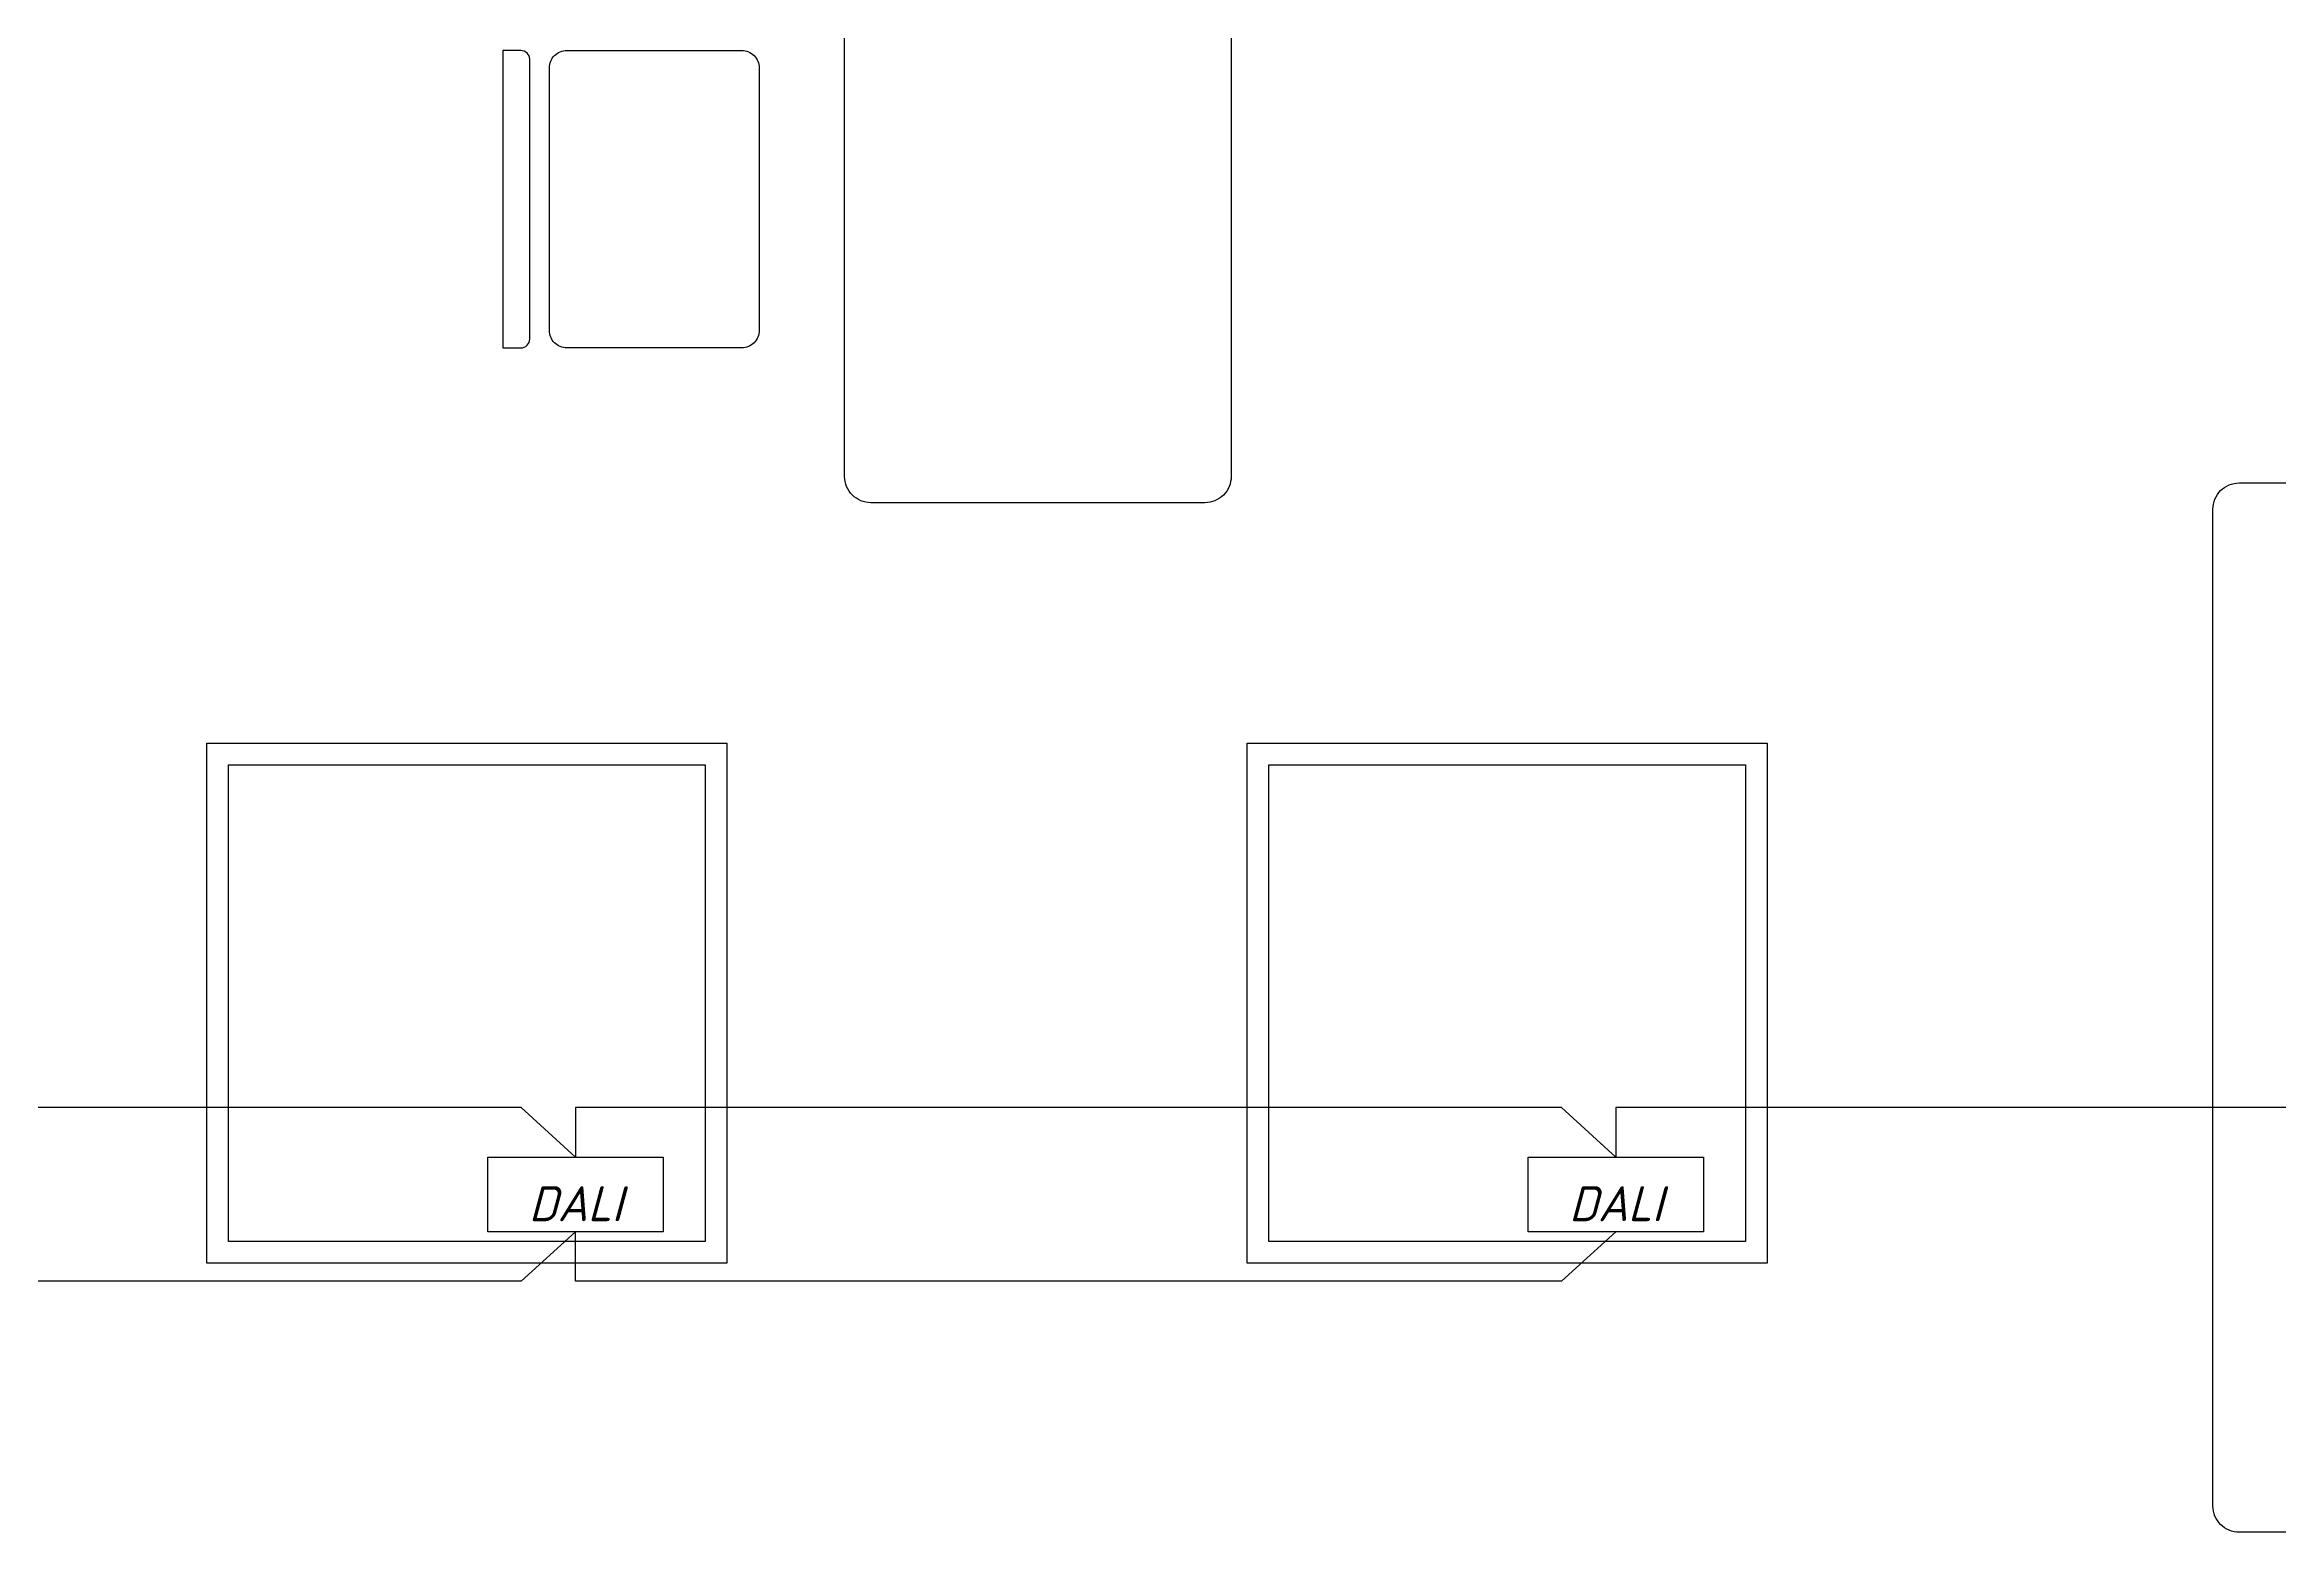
# Model space of a CAD drawing. Header units: millimetres. Extents: x -4896 to 62463, y -11301 to 6998.
# Drawn here: x 49303 to 51859, y 626 to 2327 of the extents above; entities that cross this region are included whole.
import ezdxf

# ---------------------------------------------------------------- set-up
doc = ezdxf.new("R2010")
doc.units = ezdxf.units.MM
doc.layers.add('Рамка', color=250, linetype='Continuous')
doc.styles.add('Мой новый', font='isocpeur.ttf', dxfattribs={"width": 0.955, "oblique": 15})

# ---------------------------------------------------------------- blocks, each defined once
blk = doc.blocks.new('DALI_CF')
at = {"layer": 'Рамка', "color": 215, "true_color": 0xa953a0}
blk.add_lwpolyline([(-100.2, 42.7), (100.2, 42.7), (100.2, -42.7), (-100.2, -42.7)], close=True, dxfattribs=at)
at = {"layer": 'Рамка', "color": 215, "true_color": 0xa953a0, "insert": (-100.2, 42.7), "char_height": 4, "width": 200.467, "attachment_point": 1, "style": 'Мой новый'}
blk.add_mtext('\\pxqc;\\P\\P\\P\\P\\P{\\H10x;DALI}', dxfattribs=at)

msp = doc.modelspace()

# ---------------------------------------------------------------- linework, layer by layer
at = {"layer": 'Рамка', "color": 241, "true_color": 0xf7abae}
for points in [[(50247.7, 3003.5), (50629.8, 3003.5, -0.414214), (50659.8, 2973.5), (50659.8, 1833.5, -0.414214), (50629.8, 1803.5), (50247.7, 1803.5, -0.414214), (50217.7, 1833.5), (50217.7, 2973.5, -0.414214)], [(49847.4, 2320.6), (49826.8, 2320.6), (49826.8, 1980.6), (49847.4, 1980.6, 0.414214), (49857.4, 1990.6), (49857.4, 2310.6, 0.414214)], [(50119.9, 2300.6), (50119.9, 2000.6, -0.414214), (50099.9, 1980.6), (49899.9, 1980.6, -0.414214), (49879.9, 2000.6), (49879.9, 2300.6, -0.414214), (49899.9, 2320.6), (50099.9, 2320.6, -0.414214)]]:
    msp.add_lwpolyline(points, format="xyb", close=True, dxfattribs=at)
msp.add_lwpolyline([(52225.1, 933.7), (52225.1, 656.1, -0.414214), (52195.1, 626.1), (51812.9, 626.1, -0.414214), (51782.9, 656.1), (51782.9, 1796.1, -0.414214), (51812.9, 1826.1), (52195.1, 1826.1, -0.414214), (52225.1, 1796.1), (52225.1, 1528.7)], format="xyb", dxfattribs=at)
at = {"layer": 'Рамка'}
for points in [[(49488, 1528.7), (50083, 1528.7), (50083, 933.7), (49488, 933.7)], [(50678, 1528.7), (51273, 1528.7), (51273, 933.7), (50678, 933.7)], [(49513, 1503.7), (50058, 1503.7), (50058, 958.7), (49513, 958.7)], [(50703, 1503.7), (51248, 1503.7), (51248, 958.7), (50703, 958.7)]]:
    msp.add_lwpolyline(points, close=True, dxfattribs=at)
at = {"layer": 'Рамка', "color": 3}
for points in [[(49909.9, 1055.2), (49847.7, 1111.8), (48719.9, 1111.8), (48719.9, 1055.2)], [(51099.9, 1055.2), (51037.7, 1111.8), (49909.9, 1111.8), (49909.9, 1055.2)], [(49909.9, 1111.8), (49909.9, 1055.2)], [(52289.9, 1055.2), (52227.7, 1111.8), (51099.9, 1111.8), (51099.9, 1055.2)]]:
    msp.add_lwpolyline(points, dxfattribs=at)
at = {"layer": 'Рамка', "color": 1}
for points in [[(49909.9, 969.8), (49847.7, 913.2), (48719.9, 913.2), (48719.9, 969.8)], [(51099.9, 969.8), (51037.7, 913.2), (49909.9, 913.2), (49909.9, 969.8)]]:
    msp.add_lwpolyline(points, dxfattribs=at)

# ---------------------------------------------------------------- block references
at = {"layer": 'Рамка', "color": 30, "true_color": 0xf8991e}
for p in [(49909.9, 1012.5), (51099.9, 1012.5)]:
    msp.add_blockref('DALI_CF', p, dxfattribs=at)

doc.saveas('drawing.dxf')
